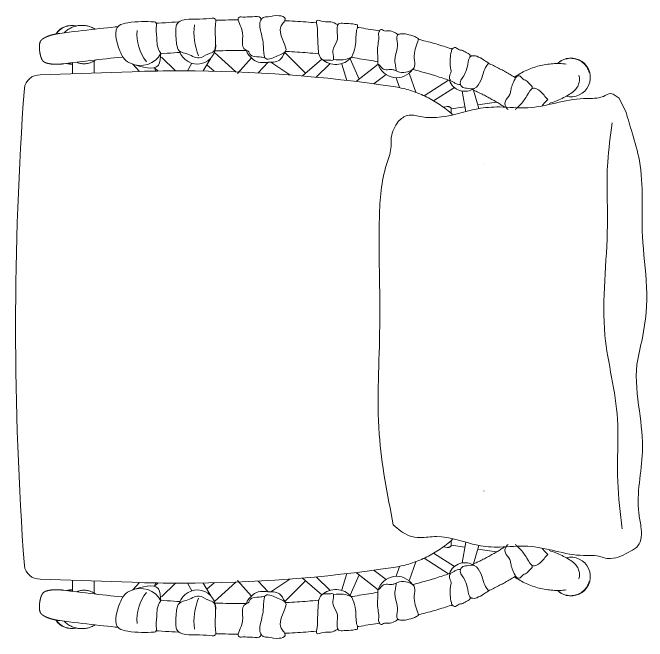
# Model space of a CAD drawing. Header units: centimetres. Extents: x 5488 to 20269, y -31398 to -19684.
# Drawn here: x 6588.7 to 6650.7, y -23483.2 to -23421.8 of the extents above; entities that cross this region are included whole.
import ezdxf

# ---------------------------------------------------------------- set-up
doc = ezdxf.new("R2010")
doc.units = ezdxf.units.CM
doc.set_wipeout_variables(frame=1)
doc.layers.add('wipeout', color=7, linetype='Continuous', true_color=0xffffff)
doc.layers.add('xxx_Auto_Tefris_Tefris', color=32, linetype='Continuous', lineweight=15)

# ---------------------------------------------------------------- blocks, each defined once
blk = doc.blocks.new('A$C3D946979')
blk.add_wipeout([(-24.741, 5.566), (-25.68, 5.564), (-25.748, 4.918), (-25.716, 3.357), (-25.716, 2.826), (-26.502, 2.438), (-27.383, 2.326), (-28.086, 2.326), (-28.311, 2.93), (-28.601, 3.809), (-29.309, 4.488), (-29.695, 5.843), (-29.452, 7.385), (-29.133, 8.266), (-29.803, 10.535), (-30.711, 24.967), (-28.803, 38.793), (-26.624, 45.419), (-24.671, 48.868), (-25.579, 50.774), (-25.942, 52.816), (-26.426, 53.969), (-26.283, 55.183), (-25.783, 55.754), (-24.943, 56.218), (-24.05, 56.254), (-22.8, 55.629), (-22.389, 55.545), (-22.478, 56.955), (-22.746, 57.74), (-22.836, 58.186), (-22.375, 59.432), (-21.814, 60.485), (-21.355, 60.967), (-20.627, 61.24), (-19.83, 61.16), (-18.464, 61.08), (-16.709, 60.967), (-14.828, 61.053), (-12.412, 61.338), (-10.698, 61.302), (-7.18, 60.909), (-4.608, 60.695), (-2.929, 60.892), (-1, 61.356), (1.239, 61.73), (3.954, 61.73), (6.829, 61.445), (9.336, 61.318), (13.658, 61.354), (16.605, 60.961), (20.927, 59.783), (22.413, 59.096), (22.842, 58.186), (22.753, 57.74), (22.485, 56.955), (22.395, 55.545), (22.806, 55.629), (24.056, 56.254), (24.949, 56.218), (25.789, 55.754), (26.289, 55.183), (26.432, 53.969), (25.948, 52.816), (25.585, 50.774), (24.677, 48.868), (26.63, 45.419), (28.809, 38.793), (30.718, 24.967), (29.809, 10.535), (29.139, 8.266), (29.459, 7.385), (29.701, 5.843), (29.315, 4.488), (28.607, 3.809), (28.318, 2.93), (28.093, 2.326), (27.389, 2.326), (26.509, 2.438), (25.723, 2.826), (25.723, 3.357), (25.754, 4.918), (25.686, 5.564), (24.747, 5.564), (24.727, 2.259), (24.279, 1.374), (23.31, 0.855), (22.777, 0.817), (11.397, 0.204), (0.003, 0), (-11.658, 0.214), (-23.312, 0.641), (-23.838, 1.023), (-24.273, 1.374), (-24.537, 1.827), (-24.629, 2.343)]).dxf.layer = 'wipeout'
at = {"color": 0}
for p, q in [((20.959, 59.673), (22.355, 58.998)), ((22.355, 58.998), (22.748, 58.414)), ((-25.867, 46.121), (-25.776, 46.212)), ((25.873, 46.121), (25.782, 46.212)), ((-23.147, 44.758), (-21.343, 45.276)), ((23.153, 44.758), (21.349, 45.276)), ((-23.052, 43.629), (-21.033, 44.01)), ((23.058, 43.629), (21.039, 44.01)), ((-23.393, 42.895), (-22.114, 40.846)), ((23.399, 42.895), (22.12, 40.846)), ((-24.121, 42.317), (-22.591, 39.932)), ((24.128, 42.317), (22.597, 39.932)), ((-24.708, 38.491), (-22.931, 39.113)), ((24.714, 38.491), (22.938, 39.113)), ((-24.358, 37.194), (-23.386, 37.52)), ((24.364, 37.194), (23.392, 37.52)), ((-24.673, 36.205), (-23.804, 35.044)), ((24.679, 36.205), (23.81, 35.044)), ((-25.682, 35.445), (-24.028, 33.329)), ((25.688, 35.445), (24.034, 33.329)), ((-26.204, 32.683), (-24.231, 33.589)), ((26.211, 32.683), (24.238, 33.589)), ((-25.685, 31.877), (-24.095, 32.387)), ((25.691, 31.877), (24.101, 32.387)), ((-25.759, 30.732), (-24.412, 29.371)), ((25.765, 30.732), (24.419, 29.371)), ((-26.178, 29.934), (-24.533, 28.028)), ((26.184, 29.934), (24.539, 28.028)), ((-26.836, 26.298), (-24.79, 28.327)), ((26.842, 26.298), (24.796, 28.327)), ((-25.867, 24.946), (-24.631, 26.805)), ((25.873, 24.946), (24.637, 26.805)), ((-25.862, 24.696), (-24.831, 23.705)), ((25.868, 24.696), (24.837, 23.705)), ((-26.291, 23.06), (-24.783, 21.683)), ((26.297, 23.06), (24.789, 21.683)), ((-26.816, 19.43), (-24.93, 21.538)), ((26.822, 19.43), (24.936, 21.538)), ((-25.626, 18.696), (-24.995, 19.399)), ((25.632, 18.696), (25.001, 19.399)), ((-26.276, 19.087), (-25.015, 18.328)), ((26.283, 19.087), (25.021, 18.328)), ((-25.776, 17.215), (-25.029, 16.812)), ((25.782, 17.215), (25.035, 16.812)), ((-26.369, 14.252), (-25.028, 15.625)), ((26.375, 14.252), (25.035, 15.625)), ((-25.333, 13.589), (-25.011, 13.937)), ((-25.333, 13.589), (-25.006, 13.704)), ((25.339, 13.589), (25.013, 13.704)), ((25.339, 13.589), (25.017, 13.937)), ((-25.696, 11.455), (-24.969, 12.124)), ((25.702, 11.455), (24.975, 12.124))]:
    blk.add_line(p, q, dxfattribs=at)
at = {"color": 0, "linetype": 'Continuous'}
for p, q in [((-21.974, 47.01), (-21.701, 45.173)), ((21.98, 47.01), (21.707, 45.173)), ((-16.022, 45.752), (-16.023, 45.751)), ((16.028, 45.752), (16.029, 45.751)), ((-21.514, 43.919), (-21.313, 42.573)), ((21.52, 43.919), (21.319, 42.573)), ((-21.477, 41.815), (-21.533, 42.187)), ((-21.352, 42.573), (-20.866, 42.573)), ((21.358, 42.573), (20.872, 42.573)), ((21.483, 41.815), (21.539, 42.187)), ((-23.488, 36.942), (-23.488, 36.942)), ((23.495, 36.942), (23.495, 36.942)), ((-30.012, 22.393), (-30.012, 22.393)), ((30.018, 22.393), (30.018, 22.393)), ((-24.945, 11.385), (-24.945, 11.385)), ((-24.945, 11.385), (-24.631, 2.415)), ((24.951, 11.385), (24.637, 2.415)), ((24.951, 11.385), (24.951, 11.385)), ((-25.985, 7.664), (-24.815, 7.664)), ((25.991, 7.664), (24.821, 7.664)), ((-24.741, 5.564), (-25.829, 5.564)), ((-24.741, 5.564), (-25.829, 5.564)), ((24.747, 5.564), (25.835, 5.564)), ((24.747, 5.564), (25.835, 5.564)), ((-24.631, 2.415), (-24.631, 2.415)), ((24.637, 2.415), (24.637, 2.415))]:
    blk.add_line(p, q, dxfattribs=at)
for points in [[(-23.281, 50.44), (-23.267, 50.459)], [(23.287, 50.44), (23.273, 50.459)], [(-25.774, 46.21), (-25.725, 46.314), (-25.665, 46.442), (-25.604, 46.569), (-25.543, 46.695), (-25.482, 46.819), (-25.421, 46.942), (-25.359, 47.064), (-25.298, 47.184), (-25.236, 47.303), (-25.175, 47.421), (-25.113, 47.538), (-25.05, 47.654), (-24.988, 47.768), (-24.926, 47.882), (-24.863, 47.994), (-24.8, 48.106), (-24.737, 48.216), (-24.674, 48.325), (-24.611, 48.433), (-24.548, 48.54), (-24.484, 48.647), (-24.42, 48.752), (-24.356, 48.856), (-24.349, 48.868)], [(25.78, 46.21), (25.731, 46.314), (25.671, 46.442), (25.61, 46.569), (25.549, 46.695), (25.488, 46.819), (25.427, 46.942), (25.366, 47.064), (25.304, 47.184), (25.242, 47.303), (25.181, 47.421), (25.119, 47.538), (25.057, 47.654), (24.994, 47.768), (24.932, 47.882), (24.869, 47.994), (24.807, 48.106), (24.744, 48.216), (24.68, 48.325), (24.617, 48.433), (24.554, 48.54), (24.49, 48.647), (24.426, 48.752), (24.362, 48.856), (24.355, 48.868)], [(-21.488, 47.786), (-21.535, 47.714), (-21.594, 47.624), (-21.653, 47.532), (-21.712, 47.439), (-21.77, 47.346), (-21.829, 47.251), (-21.887, 47.155), (-21.945, 47.059), (-22.004, 46.961), (-22.062, 46.862), (-22.12, 46.762), (-22.178, 46.662), (-22.235, 46.56), (-22.293, 46.456), (-22.351, 46.352), (-22.408, 46.247)], [(21.494, 47.786), (21.541, 47.714), (21.6, 47.624), (21.659, 47.532), (21.718, 47.439), (21.776, 47.346), (21.835, 47.251), (21.893, 47.155), (21.952, 47.059), (22.01, 46.961), (22.068, 46.862), (22.126, 46.762), (22.184, 46.662), (22.242, 46.56), (22.299, 46.456), (22.357, 46.352), (22.414, 46.247)], [(-22.408, 46.247), (-22.465, 46.14), (-22.523, 46.032), (-22.58, 45.923), (-22.637, 45.813), (-22.694, 45.701), (-22.751, 45.588), (-22.808, 45.473), (-22.864, 45.358), (-22.921, 45.241), (-22.977, 45.122), (-23.034, 45.002), (-23.09, 44.881), (-23.147, 44.758), (-23.201, 44.636)], [(22.414, 46.247), (22.472, 46.14), (22.529, 46.032), (22.586, 45.923), (22.643, 45.813), (22.7, 45.701), (22.757, 45.588), (22.814, 45.473), (22.87, 45.358), (22.927, 45.241), (22.984, 45.122), (23.04, 45.002), (23.096, 44.881), (23.153, 44.758), (23.208, 44.636)], [(-26.531, 44.431), (-26.5, 44.509), (-26.482, 44.556)], [(26.537, 44.431), (26.507, 44.509), (26.488, 44.556)], [(-28.117, 39.365), (-28.083, 39.5), (-28.031, 39.704), (-27.978, 39.907), (-27.925, 40.108), (-27.871, 40.308), (-27.817, 40.506), (-27.763, 40.702), (-27.708, 40.897), (-27.653, 41.089), (-27.597, 41.281), (-27.541, 41.47), (-27.485, 41.657), (-27.428, 41.843), (-27.371, 42.026), (-27.314, 42.207), (-27.257, 42.386), (-27.199, 42.563), (-27.163, 42.674)], [(-24.089, 42.409), (-24.094, 42.396), (-24.149, 42.238), (-24.204, 42.078), (-24.26, 41.916), (-24.315, 41.75), (-24.37, 41.583), (-24.425, 41.412), (-24.481, 41.239), (-24.536, 41.063), (-24.591, 40.885), (-24.645, 40.705), (-24.7, 40.522), (-24.754, 40.337), (-24.808, 40.149), (-24.862, 39.96), (-24.915, 39.769), (-24.968, 39.576), (-25.021, 39.381), (-25.073, 39.184), (-25.125, 38.986), (-25.169, 38.813)], [(24.095, 42.409), (24.1, 42.396), (24.155, 42.238), (24.211, 42.078), (24.266, 41.916), (24.321, 41.75), (24.376, 41.583), (24.432, 41.412), (24.487, 41.239), (24.542, 41.063), (24.597, 40.885), (24.652, 40.705), (24.706, 40.522), (24.76, 40.337), (24.814, 40.149), (24.868, 39.96), (24.921, 39.769), (24.974, 39.576), (25.027, 39.381), (25.079, 39.184), (25.131, 38.986), (25.175, 38.813)], [(28.123, 39.365), (28.089, 39.5), (28.037, 39.704), (27.984, 39.907), (27.931, 40.108), (27.878, 40.308), (27.824, 40.506), (27.769, 40.702), (27.714, 40.897), (27.659, 41.089), (27.603, 41.281), (27.548, 41.47), (27.491, 41.657), (27.435, 41.843), (27.378, 42.026), (27.321, 42.207), (27.263, 42.386), (27.206, 42.563), (27.169, 42.674)], [(-29.274, 33.408), (-29.255, 33.543), (-29.221, 33.777), (-29.186, 34.01), (-29.15, 34.242), (-29.113, 34.473), (-29.076, 34.703), (-29.038, 34.932), (-29, 35.159), (-28.96, 35.386), (-28.929, 35.56)], [(-25.917, 35.394), (-25.955, 35.188), (-25.994, 34.967), (-26.033, 34.744), (-26.072, 34.521), (-26.109, 34.296), (-26.146, 34.071), (-26.182, 33.844), (-26.218, 33.616), (-26.252, 33.387), (-26.286, 33.156), (-26.32, 32.925), (-26.336, 32.808)], [(25.923, 35.394), (25.961, 35.188), (26, 34.967), (26.039, 34.744), (26.078, 34.521), (26.115, 34.296), (26.152, 34.071), (26.188, 33.844), (26.224, 33.616), (26.258, 33.387), (26.292, 33.156), (26.326, 32.925), (26.342, 32.808)], [(29.281, 33.408), (29.261, 33.543), (29.227, 33.777), (29.192, 34.01), (29.156, 34.242), (29.12, 34.473), (29.082, 34.703), (29.044, 34.932), (29.006, 35.159), (28.966, 35.386), (28.936, 35.56)], [(-29.925, 26.292), (-29.915, 26.508), (-29.902, 26.776), (-29.888, 27.043), (-29.873, 27.308), (-29.858, 27.573), (-29.841, 27.835), (-29.824, 28.097), (-29.806, 28.357), (-29.788, 28.616), (-29.768, 28.874), (-29.748, 29.131), (-29.727, 29.386), (-29.726, 29.405)], [(-26.701, 29.627), (-26.707, 29.557), (-26.729, 29.307), (-26.751, 29.056), (-26.771, 28.803), (-26.791, 28.549), (-26.81, 28.294), (-26.828, 28.037), (-26.845, 27.78), (-26.861, 27.52), (-26.877, 27.26), (-26.892, 26.998), (-26.906, 26.734), (-26.919, 26.47), (-26.924, 26.379)], [(26.707, 29.627), (26.713, 29.557), (26.735, 29.307), (26.757, 29.056), (26.777, 28.803), (26.797, 28.549), (26.816, 28.294), (26.834, 28.037), (26.851, 27.78), (26.868, 27.52), (26.883, 27.26), (26.898, 26.998), (26.912, 26.734), (26.926, 26.47), (26.93, 26.379)], [(29.931, 26.292), (29.921, 26.508), (29.908, 26.776), (29.894, 27.043), (29.879, 27.308), (29.864, 27.573), (29.847, 27.835), (29.83, 28.097), (29.813, 28.357), (29.794, 28.616), (29.774, 28.874), (29.754, 29.131), (29.733, 29.386), (29.732, 29.405)], [(-27.017, 22.588), (-27.018, 22.389)], [(-27.018, 22.389), (-27.018, 22.226), (-27.017, 21.95), (-27.016, 21.672), (-27.014, 21.392), (-27.011, 21.111), (-27.007, 20.828), (-27.002, 20.544), (-26.997, 20.258), (-26.99, 19.97), (-26.983, 19.681), (-26.975, 19.4)], [(27.024, 22.389), (27.024, 22.226), (27.023, 21.95), (27.022, 21.672), (27.02, 21.392), (27.017, 21.111), (27.013, 20.828), (27.008, 20.544), (27.003, 20.258), (26.997, 19.97), (26.989, 19.681), (26.982, 19.4)], [(27.024, 22.588), (27.024, 22.389)], [(-29.975, 19.556), (-29.976, 19.616), (-29.984, 19.913), (-29.99, 20.208), (-29.996, 20.501), (-30, 20.793), (-30.004, 21.083), (-30.007, 21.371), (-30.01, 21.658), (-30.01, 21.751)], [(29.981, 19.556), (29.982, 19.616), (29.99, 19.913), (29.996, 20.208), (30.002, 20.501), (30.007, 20.793), (30.011, 21.083), (30.014, 21.371), (30.016, 21.658), (30.016, 21.751)], [(-29.674, 13.756), (-29.69, 13.974), (-29.714, 14.305), (-29.737, 14.634), (-29.759, 14.961), (-29.78, 15.284), (-29.8, 15.606), (-29.819, 15.926), (-29.821, 15.964)], [(-26.829, 16.077), (-26.829, 16.077), (-26.81, 15.765), (-26.791, 15.45), (-26.77, 15.133), (-26.749, 14.814), (-26.726, 14.492), (-26.704, 14.181)], [(26.835, 16.077), (26.835, 16.077), (26.816, 15.765), (26.797, 15.45), (26.776, 15.133), (26.755, 14.814), (26.732, 14.492), (26.71, 14.181)], [(29.68, 13.756), (29.696, 13.974), (29.72, 14.305), (29.743, 14.634), (29.765, 14.961), (29.786, 15.284), (29.806, 15.606), (29.825, 15.926), (29.827, 15.964)], [(-28.688, 4.307), (-28.746, 4.767), (-28.803, 5.221), (-28.858, 5.668), (-28.911, 6.105), (-28.963, 6.535), (-29.012, 6.958), (-29.06, 7.374), (-29.107, 7.783), (-29.151, 8.186), (-29.195, 8.583), (-29.237, 8.973), (-29.277, 9.358), (-29.316, 9.738), (-29.343, 10.002)], [(-26.383, 10.49), (-26.373, 10.386), (-26.336, 10.019), (-26.297, 9.646), (-26.257, 9.268), (-26.216, 8.885), (-26.174, 8.496), (-26.13, 8.1), (-26.084, 7.699), (-26.037, 7.291), (-25.988, 6.875), (-25.938, 6.453), (-25.885, 6.023), (-25.831, 5.585), (-25.776, 5.139), (-25.72, 4.697)], [(26.389, 10.49), (26.379, 10.386), (26.342, 10.019), (26.303, 9.646), (26.264, 9.268), (26.222, 8.885), (26.18, 8.496), (26.136, 8.1), (26.09, 7.699), (26.043, 7.291), (25.994, 6.875), (25.944, 6.453), (25.892, 6.023), (25.838, 5.585), (25.782, 5.139), (25.726, 4.697)], [(28.694, 4.307), (28.752, 4.767), (28.809, 5.221), (28.864, 5.668), (28.917, 6.105), (28.969, 6.535), (29.018, 6.958), (29.066, 7.374), (29.113, 7.783), (29.158, 8.186), (29.201, 8.583), (29.243, 8.973), (29.283, 9.358), (29.322, 9.738), (29.349, 10.002)], [(-25.72, 4.697), (-25.715, 4.657), (-25.71, 4.615), (-25.705, 4.573), (-25.701, 4.53), (-25.697, 4.488), (-25.693, 4.445), (-25.69, 4.403), (-25.687, 4.36), (-25.684, 4.318), (-25.681, 4.275), (-25.679, 4.233), (-25.677, 4.192), (-25.676, 4.15), (-25.675, 4.109), (-25.674, 4.069), (-25.673, 4.029), (-25.673, 3.99), (-25.673, 3.974)], [(25.726, 4.697), (25.721, 4.657), (25.716, 4.615), (25.711, 4.573), (25.707, 4.53), (25.703, 4.488), (25.699, 4.445), (25.696, 4.403), (25.693, 4.36), (25.69, 4.318), (25.688, 4.275), (25.685, 4.233), (25.684, 4.192), (25.682, 4.15), (25.681, 4.109), (25.68, 4.069), (25.68, 4.029), (25.679, 3.99), (25.679, 3.974)], [(-28.024, 2.509), (-28.027, 2.512), (-28.031, 2.516), (-28.035, 2.519), (-28.039, 2.523), (-28.043, 2.527), (-28.046, 2.53), (-28.05, 2.534), (-28.054, 2.539), (-28.059, 2.543), (-28.063, 2.547), (-28.067, 2.552), (-28.071, 2.556), (-28.076, 2.561), (-28.08, 2.566), (-28.084, 2.571), (-28.089, 2.576), (-28.093, 2.581), (-28.098, 2.587), (-28.103, 2.592), (-28.107, 2.598), (-28.112, 2.604), (-28.117, 2.61), (-28.122, 2.616), (-28.127, 2.622), (-28.132, 2.628), (-28.137, 2.635), (-28.142, 2.642), (-28.147, 2.648), (-28.152, 2.655), (-28.157, 2.663), (-28.162, 2.67), (-28.167, 2.677), (-28.172, 2.685), (-28.177, 2.692), (-28.182, 2.7), (-28.188, 2.708), (-28.193, 2.716), (-28.198, 2.724), (-28.203, 2.732), (-28.208, 2.74), (-28.214, 2.749), (-28.219, 2.758), (-28.224, 2.766), (-28.229, 2.775), (-28.235, 2.784), (-28.24, 2.794), (-28.245, 2.803), (-28.251, 2.812), (-28.256, 2.822), (-28.261, 2.832), (-28.266, 2.842), (-28.272, 2.852), (-28.277, 2.862), (-28.282, 2.872), (-28.288, 2.882), (-28.293, 2.893), (-28.298, 2.903), (-28.304, 2.914), (-28.309, 2.925), (-28.314, 2.936), (-28.319, 2.947), (-28.325, 2.958), (-28.33, 2.969), (-28.335, 2.981), (-28.34, 2.992), (-28.345, 3.004), (-28.351, 3.015), (-28.356, 3.027), (-28.361, 3.039), (-28.366, 3.051), (-28.371, 3.063), (-28.376, 3.076), (-28.381, 3.088), (-28.386, 3.1), (-28.392, 3.113), (-28.397, 3.126), (-28.402, 3.138), (-28.407, 3.151), (-28.412, 3.164), (-28.417, 3.178), (-28.422, 3.191), (-28.427, 3.204), (-28.432, 3.218), (-28.436, 3.232), (-28.441, 3.245), (-28.446, 3.259), (-28.451, 3.273), (-28.456, 3.288), (-28.461, 3.302), (-28.466, 3.316), (-28.471, 3.331), (-28.476, 3.346), (-28.481, 3.361), (-28.485, 3.376), (-28.49, 3.391), (-28.495, 3.406), (-28.5, 3.422), (-28.505, 3.438), (-28.509, 3.454), (-28.514, 3.47), (-28.519, 3.486), (-28.524, 3.502), (-28.528, 3.519), (-28.533, 3.535), (-28.538, 3.552), (-28.542, 3.569), (-28.547, 3.587), (-28.552, 3.604), (-28.556, 3.622), (-28.561, 3.64), (-28.565, 3.658), (-28.57, 3.676), (-28.574, 3.694), (-28.579, 3.713), (-28.583, 3.732), (-28.588, 3.751), (-28.592, 3.77), (-28.597, 3.789), (-28.601, 3.809), (-28.606, 3.829), (-28.61, 3.849), (-28.614, 3.87), (-28.619, 3.89), (-28.623, 3.911), (-28.627, 3.932), (-28.631, 3.954), (-28.635, 3.975), (-28.639, 3.997), (-28.643, 4.02), (-28.648, 4.042), (-28.651, 4.065), (-28.655, 4.088), (-28.659, 4.111), (-28.663, 4.135), (-28.667, 4.159), (-28.671, 4.183), (-28.674, 4.208), (-28.678, 4.232), (-28.681, 4.258), (-28.685, 4.283), (-28.688, 4.307)], [(-25.673, 3.974), (-25.673, 3.957), (-25.673, 3.939), (-25.674, 3.92), (-25.674, 3.902), (-25.674, 3.885), (-25.674, 3.867), (-25.675, 3.85), (-25.675, 3.833), (-25.676, 3.817), (-25.676, 3.8), (-25.677, 3.784), (-25.678, 3.768), (-25.678, 3.752), (-25.679, 3.736), (-25.68, 3.721), (-25.681, 3.705), (-25.682, 3.69), (-25.683, 3.675), (-25.684, 3.66), (-25.685, 3.645), (-25.686, 3.63), (-25.687, 3.616), (-25.688, 3.601), (-25.689, 3.587), (-25.691, 3.572), (-25.692, 3.558), (-25.693, 3.544), (-25.695, 3.53), (-25.696, 3.516), (-25.697, 3.502), (-25.699, 3.488), (-25.701, 3.475), (-25.702, 3.461), (-25.704, 3.448), (-25.705, 3.434), (-25.707, 3.421), (-25.709, 3.408), (-25.711, 3.395), (-25.713, 3.382), (-25.714, 3.369), (-25.716, 3.357), (-25.718, 3.344), (-25.72, 3.332), (-25.722, 3.319), (-25.724, 3.307), (-25.727, 3.295), (-25.729, 3.283), (-25.731, 3.271), (-25.733, 3.259), (-25.735, 3.247), (-25.738, 3.236), (-25.74, 3.224), (-25.742, 3.213), (-25.745, 3.202), (-25.747, 3.191), (-25.75, 3.18), (-25.752, 3.169), (-25.755, 3.158), (-25.757, 3.147), (-25.76, 3.137), (-25.763, 3.126), (-25.765, 3.116), (-25.768, 3.106), (-25.771, 3.096), (-25.773, 3.086), (-25.776, 3.076), (-25.779, 3.066), (-25.782, 3.057), (-25.784, 3.048), (-25.787, 3.038), (-25.79, 3.029), (-25.793, 3.02), (-25.796, 3.012), (-25.799, 3.003), (-25.802, 2.994), (-25.805, 2.986), (-25.808, 2.978), (-25.81, 2.969), (-25.813, 2.961), (-25.816, 2.953), (-25.819, 2.946), (-25.822, 2.938), (-25.826, 2.931), (-25.829, 2.923), (-25.832, 2.916), (-25.835, 2.909), (-25.838, 2.902), (-25.841, 2.895), (-25.844, 2.889), (-25.847, 2.882), (-25.849, 2.876), (-25.852, 2.87), (-25.855, 2.864), (-25.858, 2.858), (-25.861, 2.852), (-25.864, 2.847), (-25.867, 2.841), (-25.87, 2.836), (-25.872, 2.831), (-25.875, 2.826), (-25.878, 2.821), (-25.881, 2.816), (-25.883, 2.812), (-25.886, 2.807), (-25.889, 2.803), (-25.891, 2.799), (-25.894, 2.794), (-25.896, 2.79), (-25.899, 2.786), (-25.901, 2.782), (-25.904, 2.778), (-25.907, 2.775), (-25.909, 2.771), (-25.912, 2.767), (-25.914, 2.764), (-25.917, 2.76), (-25.919, 2.757), (-25.922, 2.753), (-25.924, 2.75), (-25.927, 2.747), (-25.929, 2.743), (-25.932, 2.74), (-25.934, 2.737), (-25.937, 2.734), (-25.939, 2.73), (-25.942, 2.727), (-25.945, 2.724), (-25.947, 2.721), (-25.95, 2.718), (-25.953, 2.715), (-25.955, 2.712), (-25.958, 2.708), (-25.961, 2.705), (-25.964, 2.702), (-25.967, 2.699), (-25.97, 2.696), (-25.973, 2.693), (-25.976, 2.69), (-25.979, 2.687), (-25.982, 2.683), (-25.986, 2.68), (-25.989, 2.677), (-25.992, 2.674), (-25.996, 2.671), (-25.999, 2.668), (-26.003, 2.664), (-26.006, 2.661), (-26.01, 2.658), (-26.014, 2.655), (-26.018, 2.652), (-26.021, 2.649), (-26.025, 2.646), (-26.029, 2.643), (-26.033, 2.64), (-26.037, 2.637), (-26.041, 2.634), (-26.045, 2.631), (-26.049, 2.628), (-26.054, 2.625), (-26.058, 2.622), (-26.062, 2.619), (-26.067, 2.616), (-26.071, 2.613), (-26.076, 2.61), (-26.08, 2.607), (-26.085, 2.604), (-26.09, 2.601), (-26.095, 2.598), (-26.1, 2.595), (-26.105, 2.592), (-26.11, 2.589), (-26.115, 2.586), (-26.121, 2.583), (-26.126, 2.579), (-26.132, 2.576), (-26.137, 2.573), (-26.143, 2.57), (-26.149, 2.567), (-26.155, 2.564), (-26.162, 2.561), (-26.168, 2.558), (-26.175, 2.554), (-26.181, 2.551), (-26.188, 2.548), (-26.195, 2.545), (-26.202, 2.541), (-26.21, 2.538), (-26.218, 2.535), (-26.226, 2.531), (-26.234, 2.528), (-26.243, 2.524), (-26.251, 2.52), (-26.26, 2.517), (-26.27, 2.513), (-26.279, 2.509), (-26.288, 2.506), (-26.298, 2.502), (-26.307, 2.499), (-26.317, 2.495)], [(25.679, 3.974), (25.679, 3.957), (25.68, 3.939), (25.68, 3.92), (25.68, 3.902), (25.68, 3.885), (25.681, 3.867), (25.681, 3.85), (25.681, 3.833), (25.682, 3.817), (25.683, 3.8), (25.683, 3.784), (25.684, 3.768), (25.685, 3.752), (25.685, 3.736), (25.686, 3.721), (25.687, 3.705), (25.688, 3.69), (25.689, 3.675), (25.69, 3.66), (25.691, 3.645), (25.692, 3.63), (25.693, 3.616), (25.694, 3.601), (25.695, 3.587), (25.697, 3.572), (25.698, 3.558), (25.699, 3.544), (25.701, 3.53), (25.702, 3.516), (25.704, 3.502), (25.705, 3.488), (25.707, 3.475), (25.708, 3.461), (25.71, 3.448), (25.712, 3.434), (25.713, 3.421), (25.715, 3.408), (25.717, 3.395), (25.719, 3.382), (25.721, 3.369), (25.723, 3.357), (25.725, 3.344), (25.727, 3.332), (25.729, 3.319), (25.731, 3.307), (25.733, 3.295), (25.735, 3.283), (25.737, 3.271), (25.739, 3.259), (25.742, 3.247), (25.744, 3.236), (25.746, 3.224), (25.749, 3.213), (25.751, 3.202), (25.753, 3.191), (25.756, 3.18), (25.758, 3.169), (25.761, 3.158), (25.763, 3.147), (25.766, 3.137), (25.769, 3.126), (25.771, 3.116), (25.774, 3.106), (25.777, 3.096), (25.779, 3.086), (25.782, 3.076), (25.785, 3.066), (25.788, 3.057), (25.791, 3.048), (25.793, 3.038), (25.796, 3.029), (25.799, 3.02), (25.802, 3.012), (25.805, 3.003), (25.808, 2.994), (25.811, 2.986), (25.814, 2.978), (25.817, 2.969), (25.82, 2.961), (25.823, 2.953), (25.826, 2.946), (25.829, 2.938), (25.832, 2.931), (25.835, 2.923), (25.838, 2.916), (25.841, 2.909), (25.844, 2.902), (25.847, 2.895), (25.85, 2.889), (25.853, 2.882), (25.856, 2.876), (25.859, 2.87), (25.861, 2.864), (25.864, 2.858), (25.867, 2.852), (25.87, 2.847), (25.873, 2.841), (25.876, 2.836), (25.879, 2.831), (25.881, 2.826), (25.884, 2.821), (25.887, 2.816), (25.889, 2.812), (25.892, 2.807), (25.895, 2.803), (25.897, 2.799), (25.9, 2.794), (25.902, 2.79), (25.905, 2.786), (25.908, 2.782), (25.91, 2.778), (25.913, 2.775), (25.915, 2.771), (25.918, 2.767), (25.92, 2.764), (25.923, 2.76), (25.925, 2.757), (25.928, 2.753), (25.93, 2.75), (25.933, 2.747), (25.935, 2.743), (25.938, 2.74), (25.94, 2.737), (25.943, 2.734), (25.945, 2.73), (25.948, 2.727), (25.951, 2.724), (25.953, 2.721), (25.956, 2.718), (25.959, 2.715), (25.962, 2.712), (25.964, 2.708), (25.967, 2.705), (25.97, 2.702), (25.973, 2.699), (25.976, 2.696), (25.979, 2.693), (25.982, 2.69), (25.985, 2.687), (25.988, 2.683), (25.992, 2.68), (25.995, 2.677), (25.998, 2.674), (26.002, 2.671), (26.005, 2.668), (26.009, 2.664), (26.013, 2.661), (26.016, 2.658), (26.02, 2.655), (26.024, 2.652), (26.027, 2.649), (26.031, 2.646), (26.035, 2.643), (26.039, 2.64), (26.043, 2.637), (26.047, 2.634), (26.051, 2.631), (26.056, 2.628), (26.06, 2.625), (26.064, 2.622), (26.068, 2.619), (26.073, 2.616), (26.077, 2.613), (26.082, 2.61), (26.086, 2.607), (26.091, 2.604), (26.096, 2.601), (26.101, 2.598), (26.106, 2.595), (26.111, 2.592), (26.116, 2.589), (26.121, 2.586), (26.127, 2.583), (26.132, 2.579), (26.138, 2.576), (26.144, 2.573), (26.149, 2.57), (26.155, 2.567), (26.162, 2.564), (26.168, 2.561), (26.174, 2.558), (26.181, 2.554), (26.187, 2.551), (26.194, 2.548), (26.201, 2.545), (26.209, 2.541), (26.216, 2.538), (26.224, 2.535), (26.232, 2.531), (26.24, 2.528), (26.249, 2.524), (26.258, 2.52), (26.267, 2.517), (26.276, 2.513), (26.285, 2.509), (26.294, 2.506), (26.304, 2.502), (26.313, 2.499), (26.323, 2.495)], [(28.03, 2.509), (28.034, 2.512), (28.037, 2.516), (28.041, 2.519), (28.045, 2.523), (28.049, 2.527), (28.053, 2.53), (28.057, 2.534), (28.061, 2.539), (28.065, 2.543), (28.069, 2.547), (28.073, 2.552), (28.077, 2.556), (28.082, 2.561), (28.086, 2.566), (28.091, 2.571), (28.095, 2.576), (28.1, 2.581), (28.104, 2.587), (28.109, 2.592), (28.114, 2.598), (28.118, 2.604), (28.123, 2.61), (28.128, 2.616), (28.133, 2.622), (28.138, 2.628), (28.143, 2.635), (28.148, 2.642), (28.153, 2.648), (28.158, 2.655), (28.163, 2.663), (28.168, 2.67), (28.173, 2.677), (28.178, 2.685), (28.183, 2.692), (28.189, 2.7), (28.194, 2.708), (28.199, 2.716), (28.204, 2.724), (28.209, 2.732), (28.214, 2.74), (28.22, 2.749), (28.225, 2.758), (28.23, 2.766), (28.235, 2.775), (28.241, 2.784), (28.246, 2.794), (28.251, 2.803), (28.257, 2.812), (28.262, 2.822), (28.267, 2.832), (28.273, 2.842), (28.278, 2.852), (28.283, 2.862), (28.289, 2.872), (28.294, 2.882), (28.299, 2.893), (28.304, 2.903), (28.31, 2.914), (28.315, 2.925), (28.32, 2.936), (28.325, 2.947), (28.331, 2.958), (28.336, 2.969), (28.341, 2.981), (28.346, 2.992), (28.352, 3.004), (28.357, 3.015), (28.362, 3.027), (28.367, 3.039), (28.372, 3.051), (28.377, 3.063), (28.382, 3.076), (28.388, 3.088), (28.393, 3.1), (28.398, 3.113), (28.403, 3.126), (28.408, 3.138), (28.413, 3.151), (28.418, 3.164), (28.423, 3.178), (28.428, 3.191), (28.433, 3.204), (28.438, 3.218), (28.443, 3.232), (28.448, 3.245), (28.452, 3.259), (28.457, 3.273), (28.462, 3.288), (28.467, 3.302), (28.472, 3.316), (28.477, 3.331), (28.482, 3.346), (28.487, 3.361), (28.491, 3.376), (28.496, 3.391), (28.501, 3.406), (28.506, 3.422), (28.511, 3.438), (28.515, 3.454), (28.52, 3.47), (28.525, 3.486), (28.53, 3.502), (28.534, 3.519), (28.539, 3.535), (28.544, 3.552), (28.548, 3.569), (28.553, 3.587), (28.558, 3.604), (28.562, 3.622), (28.567, 3.64), (28.572, 3.658), (28.576, 3.676), (28.581, 3.694), (28.585, 3.713), (28.59, 3.732), (28.594, 3.751), (28.599, 3.77), (28.603, 3.789), (28.607, 3.809), (28.612, 3.829), (28.616, 3.849), (28.62, 3.87), (28.625, 3.89), (28.629, 3.911), (28.633, 3.932), (28.637, 3.954), (28.641, 3.975), (28.646, 3.997), (28.65, 4.02), (28.654, 4.042), (28.658, 4.065), (28.662, 4.088), (28.665, 4.111), (28.669, 4.135), (28.673, 4.159), (28.677, 4.183), (28.68, 4.208), (28.684, 4.232), (28.687, 4.258), (28.691, 4.283), (28.694, 4.307)], [(-26.317, 2.495), (-26.326, 2.492), (-26.336, 2.489), (-26.346, 2.485), (-26.356, 2.482), (-26.365, 2.479), (-26.375, 2.475), (-26.385, 2.472), (-26.395, 2.469), (-26.405, 2.466), (-26.415, 2.463), (-26.425, 2.46), (-26.435, 2.457), (-26.446, 2.454), (-26.456, 2.451), (-26.466, 2.448), (-26.476, 2.445), (-26.487, 2.442), (-26.497, 2.439), (-26.508, 2.436), (-26.518, 2.434), (-26.529, 2.431), (-26.539, 2.428), (-26.55, 2.426), (-26.56, 2.423), (-26.571, 2.42), (-26.582, 2.418), (-26.593, 2.415), (-26.603, 2.413), (-26.614, 2.41), (-26.625, 2.408), (-26.636, 2.406), (-26.647, 2.403), (-26.658, 2.401), (-26.669, 2.399), (-26.68, 2.396), (-26.691, 2.394), (-26.702, 2.392), (-26.713, 2.39), (-26.724, 2.388), (-26.736, 2.385), (-26.747, 2.383), (-26.758, 2.381), (-26.769, 2.379), (-26.781, 2.377), (-26.792, 2.375), (-26.803, 2.374), (-26.815, 2.372), (-26.826, 2.37), (-26.837, 2.368), (-26.849, 2.366), (-26.86, 2.365), (-26.872, 2.363), (-26.883, 2.361), (-26.894, 2.36), (-26.906, 2.358), (-26.917, 2.356), (-26.929, 2.355), (-26.94, 2.353), (-26.952, 2.352), (-26.963, 2.351), (-26.974, 2.349), (-26.986, 2.348), (-26.997, 2.347), (-27.009, 2.345), (-27.02, 2.344), (-27.032, 2.343), (-27.043, 2.342), (-27.054, 2.341), (-27.066, 2.34), (-27.077, 2.339), (-27.089, 2.338), (-27.1, 2.337), (-27.111, 2.336), (-27.123, 2.335), (-27.134, 2.334), (-27.145, 2.333), (-27.157, 2.332), (-27.168, 2.332), (-27.179, 2.331), (-27.191, 2.33), (-27.202, 2.33), (-27.213, 2.329), (-27.224, 2.329), (-27.235, 2.328), (-27.246, 2.328), (-27.257, 2.327), (-27.269, 2.327), (-27.28, 2.327), (-27.291, 2.326), (-27.302, 2.326), (-27.312, 2.326), (-27.323, 2.326), (-27.334, 2.326), (-27.345, 2.326), (-27.356, 2.326), (-27.367, 2.326), (-27.378, 2.326), (-27.388, 2.326), (-27.399, 2.326), (-27.41, 2.326), (-27.42, 2.326), (-27.431, 2.327), (-27.441, 2.327), (-27.452, 2.328), (-27.462, 2.328), (-27.473, 2.328), (-27.483, 2.329), (-27.494, 2.33), (-27.504, 2.33), (-27.514, 2.331), (-27.525, 2.332), (-27.535, 2.332), (-27.546, 2.333), (-27.556, 2.334), (-27.566, 2.335), (-27.577, 2.336), (-27.587, 2.337), (-27.597, 2.338), (-27.607, 2.34), (-27.617, 2.341), (-27.627, 2.342), (-27.636, 2.344), (-27.646, 2.345), (-27.655, 2.347), (-27.665, 2.348), (-27.674, 2.35), (-27.682, 2.351), (-27.691, 2.353), (-27.699, 2.354), (-27.707, 2.356), (-27.714, 2.357), (-27.722, 2.359), (-27.729, 2.361), (-27.736, 2.362), (-27.743, 2.364), (-27.75, 2.366), (-27.757, 2.367), (-27.763, 2.369), (-27.769, 2.371), (-27.776, 2.373), (-27.782, 2.374), (-27.788, 2.376), (-27.794, 2.378), (-27.799, 2.38), (-27.805, 2.382), (-27.81, 2.383), (-27.816, 2.385), (-27.821, 2.387), (-27.826, 2.389), (-27.832, 2.391), (-27.837, 2.393), (-27.842, 2.395), (-27.847, 2.397), (-27.852, 2.399), (-27.856, 2.401), (-27.861, 2.403), (-27.866, 2.405), (-27.871, 2.407), (-27.875, 2.409), (-27.88, 2.411), (-27.884, 2.413), (-27.889, 2.416), (-27.893, 2.418), (-27.897, 2.42), (-27.901, 2.422), (-27.906, 2.424), (-27.91, 2.427), (-27.914, 2.429), (-27.918, 2.431), (-27.922, 2.433), (-27.925, 2.436), (-27.929, 2.438), (-27.933, 2.44), (-27.936, 2.442), (-27.94, 2.445), (-27.944, 2.447), (-27.947, 2.449), (-27.951, 2.452), (-27.954, 2.454), (-27.958, 2.456), (-27.961, 2.459), (-27.965, 2.461), (-27.968, 2.464), (-27.971, 2.466), (-27.975, 2.469), (-27.978, 2.471), (-27.982, 2.474), (-27.985, 2.476), (-27.989, 2.479), (-27.992, 2.482), (-27.995, 2.485), (-27.999, 2.487), (-28.002, 2.49), (-28.006, 2.493), (-28.009, 2.496), (-28.013, 2.499), (-28.017, 2.502), (-28.02, 2.506), (-28.024, 2.509)], [(26.323, 2.495), (26.333, 2.492), (26.342, 2.489), (26.352, 2.485), (26.362, 2.482), (26.372, 2.479), (26.381, 2.475), (26.391, 2.472), (26.401, 2.469), (26.411, 2.466), (26.421, 2.463), (26.431, 2.46), (26.442, 2.457), (26.452, 2.454), (26.462, 2.451), (26.472, 2.448), (26.483, 2.445), (26.493, 2.442), (26.503, 2.439), (26.514, 2.436), (26.524, 2.434), (26.535, 2.431), (26.545, 2.428), (26.556, 2.426), (26.567, 2.423), (26.577, 2.42), (26.588, 2.418), (26.599, 2.415), (26.61, 2.413), (26.62, 2.41), (26.631, 2.408), (26.642, 2.406), (26.653, 2.403), (26.664, 2.401), (26.675, 2.399), (26.686, 2.396), (26.697, 2.394), (26.708, 2.392), (26.719, 2.39), (26.731, 2.388), (26.742, 2.385), (26.753, 2.383), (26.764, 2.381), (26.776, 2.379), (26.787, 2.377), (26.798, 2.375), (26.809, 2.374), (26.821, 2.372), (26.832, 2.37), (26.843, 2.368), (26.855, 2.366), (26.866, 2.365), (26.878, 2.363), (26.889, 2.361), (26.9, 2.36), (26.912, 2.358), (26.923, 2.356), (26.935, 2.355), (26.946, 2.353), (26.958, 2.352), (26.969, 2.351), (26.981, 2.349), (26.992, 2.348), (27.003, 2.347), (27.015, 2.345), (27.026, 2.344), (27.038, 2.343), (27.049, 2.342), (27.061, 2.341), (27.072, 2.34), (27.083, 2.339), (27.095, 2.338), (27.106, 2.337), (27.118, 2.336), (27.129, 2.335), (27.14, 2.334), (27.152, 2.333), (27.163, 2.332), (27.174, 2.332), (27.185, 2.331), (27.197, 2.33), (27.208, 2.33), (27.219, 2.329), (27.23, 2.329), (27.241, 2.328), (27.253, 2.328), (27.264, 2.327), (27.275, 2.327), (27.286, 2.327), (27.297, 2.326), (27.308, 2.326), (27.319, 2.326), (27.33, 2.326), (27.34, 2.326), (27.351, 2.326), (27.362, 2.326), (27.373, 2.326), (27.384, 2.326), (27.394, 2.326), (27.405, 2.326), (27.416, 2.326), (27.426, 2.326), (27.437, 2.327), (27.447, 2.327), (27.458, 2.328), (27.468, 2.328), (27.479, 2.328), (27.489, 2.329), (27.5, 2.33), (27.51, 2.33), (27.521, 2.331), (27.531, 2.332), (27.541, 2.332), (27.552, 2.333), (27.562, 2.334), (27.572, 2.335), (27.583, 2.336), (27.593, 2.337), (27.603, 2.338), (27.613, 2.34), (27.623, 2.341), (27.633, 2.342), (27.643, 2.344), (27.652, 2.345), (27.662, 2.347), (27.671, 2.348), (27.68, 2.35), (27.689, 2.351), (27.697, 2.353), (27.705, 2.354), (27.713, 2.356), (27.721, 2.357), (27.728, 2.359), (27.735, 2.361), (27.742, 2.362), (27.749, 2.364), (27.756, 2.366), (27.763, 2.367), (27.769, 2.369), (27.776, 2.371), (27.782, 2.373), (27.788, 2.374), (27.794, 2.376), (27.8, 2.378), (27.805, 2.38), (27.811, 2.382), (27.817, 2.383), (27.822, 2.385), (27.827, 2.387), (27.833, 2.389), (27.838, 2.391), (27.843, 2.393), (27.848, 2.395), (27.853, 2.397), (27.858, 2.399), (27.863, 2.401), (27.867, 2.403), (27.872, 2.405), (27.877, 2.407), (27.881, 2.409), (27.886, 2.411), (27.89, 2.413), (27.895, 2.416), (27.899, 2.418), (27.903, 2.42), (27.908, 2.422), (27.912, 2.424), (27.916, 2.427), (27.92, 2.429), (27.924, 2.431), (27.928, 2.433), (27.932, 2.436), (27.935, 2.438), (27.939, 2.44), (27.943, 2.442), (27.946, 2.445), (27.95, 2.447), (27.953, 2.449), (27.957, 2.452), (27.96, 2.454), (27.964, 2.456), (27.967, 2.459), (27.971, 2.461), (27.974, 2.464), (27.978, 2.466), (27.981, 2.469), (27.984, 2.471), (27.988, 2.474), (27.991, 2.476), (27.995, 2.479), (27.998, 2.482), (28.002, 2.485), (28.005, 2.487), (28.009, 2.49), (28.012, 2.493), (28.016, 2.496), (28.019, 2.499), (28.023, 2.502), (28.026, 2.506), (28.03, 2.509)]]:
    blk.add_lwpolyline(points, dxfattribs=at)
for centre, radius, start, end in [((-24.383, 54.275), 1.896, 345.78894, 224.21087), ((24.389, 54.275), 1.896, 315.78913, 194.21106), ((114.511, 16.258), 139.541, 171.47588, 179.99998), ((-114.505, 16.258), 139.541, 0.00002, 8.52412), ((114.51, 16.258), 139.539, 180, 182.00122), ((-114.503, 16.258), 139.539, 357.99878, 360), ((-27.575, 5.496), 1.896, 166.1181, 236.40585), ((27.581, 5.496), 1.896, 303.59415, 13.8819), ((-27.573, 5.505), 1.876, 345.01391, 1.77606), ((-27.575, 5.496), 1.896, 343.81557, 2.03219), ((27.581, 5.496), 1.896, 177.96781, 196.18443), ((27.579, 5.505), 1.876, 178.22394, 194.98609), ((-25.818, 4.685), 0.0996, 359.93103, 7.2593), ((25.825, 4.685), 0.0996, 172.7407, 180.06897)]:
    blk.add_arc(centre, radius, start, end, dxfattribs=at)
at = {"color": 0}
for centre, radius, start, end in [((-24.62, 43.911), 1.593, 289.47231, 35.00544), ((24.626, 43.911), 1.593, 144.99456, 250.52769), ((-26.246, 37.251), 1.889, 287.63359, 54.71468), ((26.252, 37.251), 1.889, 125.28532, 252.36641), ((-27.65, 31.295), 2.004, 317.25452, 49.02526), ((27.656, 31.295), 2.004, 130.97474, 222.74548), ((-29.871, 19.267), 0.307, 76.54984, 190.98573), ((-27.503, 17.756), 1.81, 287.36087, 98.41718), ((27.509, 17.756), 1.81, 81.58282, 252.63913), ((29.877, 19.267), 0.307, 349.01427, 103.45016), ((-28.805, 23.745), 6.311, 263.41176, 291.46137), ((28.811, 23.745), 6.311, 248.53863, 276.58824), ((-29.554, 13.517), 0.266, 72.1329, 172.71193), ((-27.814, 12.208), 2.264, 334.47471, 62.07072), ((27.82, 12.208), 2.264, 117.92928, 205.52529), ((29.561, 13.517), 0.266, 7.28807, 107.8671), ((-28.6, 16.2), 4.337, 265.103, 308.06332), ((28.606, 16.2), 4.337, 231.93668, 274.897), ((-23.13, 2.343), 1.498, 177.25247, 263.3283), ((23.136, 2.343), 1.498, 276.6717, 2.74753), ((0, 318.054), 318.054, 265.79808, 274.20303)]:
    blk.add_arc(centre, radius, start, end, dxfattribs=at)
for points in [[(20.959, 59.673), (18.976, 60.258), (16.254, 60.966), (8.872, 61.261), (3.912, 61.674), (-1.049, 61.261), (-3.647, 60.73), (-8.194, 60.966), (-12.21, 61.261), (-15.221, 60.966), (-18.174, 60.907), (-19.507, 61.119), (-21.388, 60.829), (-21.915, 60.089)], [(-19.324, 36.917), (-20.389, 38.473), (-20.568, 39.53), (-20.47, 41.122), (-21.321, 45.165), (-21.503, 47.291), (-21.421, 50.047), (-22.323, 55.518), (-22.45, 57.209), (-22.537, 57.463), (-22.624, 58.148), (-21.915, 60.089)], [(19.945, 58.313), (16.104, 57.868), (9.921, 57.845), (-0.821, 57.603), (-9.009, 58.828), (-13.903, 58.828), (-18.603, 59.15), (-19.735, 59.298)], [(20.096, 37.39), (20.681, 38.311), (20.574, 39.53), (20.476, 41.122), (21.328, 45.165), (21.509, 47.291), (21.427, 50.047), (22.329, 55.518), (22.456, 57.209), (22.544, 57.463), (22.821, 58.148), (22.748, 58.414)], [(-25.776, 46.212), (-25.351, 45.932), (-24.091, 45.47), (-23.315, 44.825), (-23.322, 44.103), (-23.485, 43.606), (-23.994, 43.471), (-24.409, 43.71), (-25.651, 44.19), (-26.483, 44.559), (-26.453, 45.072), (-26.092, 45.742), (-25.867, 46.121)], [(25.782, 46.212), (25.358, 45.932), (24.097, 45.47), (23.321, 44.825), (23.328, 44.103), (23.491, 43.606), (24, 43.471), (24.415, 43.71), (25.657, 44.19), (26.489, 44.559), (26.459, 45.072), (26.098, 45.742), (25.873, 46.121)], [(-26.278, 44.355), (-26.542, 44.429), (-26.762, 44.158), (-27.006, 43.709), (-27.146, 43.25), (-27.311, 42.902), (-27.252, 42.751), (-26.917, 42.587), (-26.237, 42.475), (-25.711, 42.475), (-25.33, 42.514), (-25.041, 42.559), (-24.241, 42.412), (-24.016, 42.609), (-23.883, 42.849), (-23.725, 43.164), (-23.699, 43.482)], [(26.285, 44.355), (26.549, 44.429), (26.768, 44.158), (27.012, 43.709), (27.152, 43.25), (27.317, 42.902), (27.258, 42.751), (26.923, 42.587), (26.243, 42.475), (25.717, 42.475), (25.336, 42.514), (25.047, 42.559), (24.247, 42.412), (24.022, 42.609), (23.889, 42.849), (23.731, 43.164), (23.705, 43.482)], [(-28.187, 39.371), (-28.374, 39.009), (-28.607, 38.23), (-28.643, 37.608), (-28.515, 37.317), (-27.921, 37.303), (-27.014, 37.247), (-26.117, 37.066), (-25.898, 37.074), (-25.353, 37.166), (-25.02, 37.201)], [(28.193, 39.371), (28.38, 39.009), (28.613, 38.23), (28.649, 37.608), (28.521, 37.317), (27.927, 37.303), (27.021, 37.247), (26.123, 37.066), (25.904, 37.074), (25.359, 37.166), (25.026, 37.201)], [(-28.573, 37.391), (-28.782, 37.033), (-28.954, 36.446), (-28.939, 36.043), (-29.07, 35.717), (-28.777, 35.491), (-28.59, 35.458), (-28.452, 35.491), (-27.814, 35.448), (-26.358, 35.395), (-26.103, 35.402), (-25.693, 35.438), (-25.516, 35.616), (-25.19, 35.962), (-25.148, 36.499), (-25.134, 36.897), (-25.034, 37.193)], [(-19.324, 36.917), (-10.459, 35.54), (0.096, 35.592), (10.744, 35.557), (15.887, 36.256), (17.437, 36.677), (18.532, 36.716), (20.096, 37.39)], [(28.579, 37.391), (28.788, 37.033), (28.96, 36.446), (28.945, 36.043), (29.076, 35.717), (28.783, 35.491), (28.596, 35.458), (28.458, 35.491), (27.821, 35.448), (26.364, 35.395), (26.109, 35.402), (25.699, 35.438), (25.522, 35.616), (25.196, 35.962), (25.154, 36.499), (25.14, 36.897), (25.04, 37.193)], [(-29.525, 33.404), (-29.607, 32.972), (-29.67, 32.122), (-29.607, 31.548), (-28.756, 31.442), (-27.937, 31.399), (-27, 31.006), (-26.25, 31.08), (-26.142, 31.082)], [(29.531, 33.404), (29.613, 32.972), (29.676, 32.122), (29.613, 31.548), (28.762, 31.442), (27.943, 31.399), (27.006, 31.006), (26.256, 31.08), (26.149, 31.082)], [(-26.336, 32.808), (-26.11, 32.029), (-26.142, 31.082)], [(26.342, 32.808), (26.116, 32.029), (26.149, 31.082)], [(-29.521, 31.477), (-29.818, 30.81), (-29.849, 30.105), (-29.94, 29.442), (-29.362, 29.466), (-28.522, 29.518), (-27.115, 29.583), (-26.759, 29.615), (-26.178, 29.934), (-26.079, 30.157), (-26.068, 30.71), (-26.111, 31.06), (-26.142, 31.082)], [(29.527, 31.477), (29.825, 30.81), (29.855, 30.105), (29.946, 29.442), (29.368, 29.466), (28.528, 29.518), (27.121, 29.583), (26.765, 29.615), (26.184, 29.934), (26.085, 30.157), (26.074, 30.71), (26.117, 31.06), (26.149, 31.082)], [(-29.806, 26.235), (-30.141, 26.338), (-30.42, 25.744), (-30.317, 24.695), (-30.234, 24.201), (-29.995, 23.974), (-28.842, 23.974), (-27.11, 24.241), (-26.183, 24.54), (-26.183, 24.684), (-26.636, 25.919), (-26.945, 26.392), (-27.62, 26.28), (-29.439, 25.97), (-29.806, 26.235)], [(-26.836, 26.298), (-26.083, 25.787), (-25.859, 24.486), (-25.97, 23.47), (-26.349, 23.001), (-26.791, 22.646), (-27.031, 22.554)], [(26.842, 26.298), (26.089, 25.787), (25.865, 24.486), (25.976, 23.47), (26.356, 23.001), (26.797, 22.646), (27.037, 22.554)], [(29.812, 26.235), (30.147, 26.338), (30.426, 25.744), (30.323, 24.695), (30.241, 24.201), (30.001, 23.974), (28.849, 23.974), (27.116, 24.241), (26.19, 24.54), (26.19, 24.684), (26.642, 25.919), (26.951, 26.392), (27.626, 26.28), (29.446, 25.97), (29.812, 26.235)], [(-30.014, 23.976), (-30.217, 23.933), (-30.3, 23.141), (-30.292, 22.62), (-30.272, 22.327), (-30.296, 22.054), (-30.274, 21.872), (-29.059, 22.112), (-27.08, 22.463), (-26.873, 22.799), (-26.628, 22.928), (-26.386, 23.818), (-26.309, 24.367)], [(30.021, 23.976), (30.223, 23.933), (30.306, 23.141), (30.298, 22.62), (30.278, 22.327), (30.302, 22.054), (30.28, 21.872), (29.065, 22.112), (27.086, 22.463), (26.879, 22.799), (26.634, 22.928), (26.392, 23.818), (26.315, 24.367)], [(-29.474, 13.771), (-29.121, 13.738), (-28.532, 13.775), (-26.981, 14.041), (-26.753, 14.209)], [(-26.753, 14.209), (-25.591, 13.95), (-25.771, 11.232)], [(26.76, 14.209), (25.597, 13.95), (25.777, 11.232)], [(29.481, 13.771), (29.127, 13.738), (28.538, 13.775), (26.988, 14.041), (26.76, 14.209)], [(-29.819, 13.551), (-29.736, 10.97), (-29.453, 10.117), (-26.984, 10.189), (-25.835, 11.077), (-25.771, 11.232)], [(29.825, 13.551), (29.742, 10.97), (29.459, 10.117), (26.99, 10.189), (25.841, 11.077), (25.777, 11.232)]]:
    blk.add_spline(points, degree=3, dxfattribs=at)
at = {"color": 0, "linetype": 'Continuous'}
for points, knots in [([(-24.862, 56.063), (-24.94, 56.042), (-25.056, 56.003), (-25.203, 55.937), (-25.346, 55.861), (-25.516, 55.749), (-25.669, 55.617), (-25.781, 55.499), (-25.885, 55.375), (-25.999, 55.208), (-26.109, 54.992), (-26.191, 54.763), (-26.242, 54.525), (-26.262, 54.283), (-26.252, 54.081), (-26.229, 53.922), (-26.195, 53.764), (-26.134, 53.571), (-26.048, 53.388), (-25.966, 53.249), (-25.875, 53.115), (-25.797, 53.022), (-25.742, 52.964)], [0, 0, 0, 0, 0.062629, 0.093957, 0.125282, 0.187889, 0.250474, 0.281774, 0.313067, 0.3756, 0.438102, 0.500576, 0.563024, 0.625451, 0.687862, 0.71908, 0.750297, 0.812698, 0.875105, 0.90633, 0.937559, 1, 1, 1, 1]), ([(24.868, 56.063), (24.946, 56.042), (25.062, 56.003), (25.21, 55.937), (25.353, 55.861), (25.522, 55.749), (25.675, 55.617), (25.787, 55.499), (25.891, 55.375), (26.005, 55.208), (26.115, 54.992), (26.197, 54.763), (26.248, 54.525), (26.268, 54.283), (26.258, 54.081), (26.235, 53.922), (26.201, 53.764), (26.14, 53.571), (26.055, 53.388), (25.972, 53.249), (25.881, 53.115), (25.804, 53.022), (25.748, 52.964)], [0, 0, 0, 0, 0.062629, 0.093957, 0.125282, 0.187889, 0.250474, 0.281774, 0.313067, 0.3756, 0.438102, 0.500576, 0.563024, 0.625451, 0.687862, 0.71908, 0.750297, 0.812698, 0.875105, 0.90633, 0.937559, 1, 1, 1, 1]), ([(-24.592, 55.056), (-24.521, 55.075), (-24.375, 55.103), (-24.153, 55.112), (-23.932, 55.088), (-23.717, 55.032), (-23.512, 54.945), (-23.323, 54.828), (-23.154, 54.685), (-23.056, 54.574), (-23.011, 54.516)], [0, 0, 0, 0, 0.125159, 0.250298, 0.375399, 0.500448, 0.625434, 0.750353, 0.875206, 1, 1, 1, 1]), ([(24.598, 55.056), (24.527, 55.075), (24.381, 55.103), (24.159, 55.112), (23.938, 55.088), (23.723, 55.032), (23.519, 54.945), (23.329, 54.828), (23.16, 54.685), (23.062, 54.574), (23.017, 54.516)], [0, 0, 0, 0, 0.125159, 0.250298, 0.375399, 0.500448, 0.625434, 0.750353, 0.875206, 1, 1, 1, 1]), ([(-21.851, 52.149), (-21.912, 52.368), (-22.054, 52.798), (-22.323, 53.414), (-22.64, 53.99), (-22.883, 54.347), (-23.011, 54.516)], [0, 0, 0, 0, 0.257352, 0.51168, 0.760218, 1, 1, 1, 1]), ([(21.857, 52.149), (21.918, 52.368), (22.061, 52.798), (22.329, 53.414), (22.646, 53.99), (22.889, 54.347), (23.017, 54.516)], [0, 0, 0, 0, 0.257352, 0.51168, 0.760218, 1, 1, 1, 1]), ([(-25.691, 53.798), (-25.717, 53.588), (-25.749, 53.158), (-25.736, 52.503), (-25.661, 51.836), (-25.524, 51.171), (-25.327, 50.52), (-25.073, 49.895), (-24.77, 49.308), (-24.535, 48.942), (-24.41, 48.768)], [0, 0, 0, 0, 0.11952, 0.243398, 0.370163, 0.498441, 0.626905, 0.754237, 0.879082, 1, 1, 1, 1]), ([(25.697, 53.798), (25.723, 53.588), (25.756, 53.158), (25.743, 52.503), (25.667, 51.836), (25.53, 51.171), (25.333, 50.52), (25.08, 49.895), (24.776, 49.308), (24.541, 48.942), (24.416, 48.768)], [0, 0, 0, 0, 0.11952, 0.243398, 0.370163, 0.498441, 0.626905, 0.754237, 0.879082, 1, 1, 1, 1]), ([(-20.69, 42.767), (-20.799, 42.649), (-21.073, 42.34), (-21.487, 41.816), (-21.915, 41.188), (-22.3, 40.532), (-22.638, 39.851), (-22.928, 39.148), (-23.168, 38.427), (-23.358, 37.691), (-23.451, 37.192), (-23.488, 36.942)], [0.4605728, 0.4605728, 0.4605728, 0.4605728, 0.500056, 0.5625546, 0.6250513, 0.6875463, 0.7500396, 0.8125314, 0.8750219, 0.9375114, 1, 1, 1, 1]), ([(-21.352, 42.573), (-21.356, 42.573), (-21.365, 42.571), (-21.379, 42.565), (-21.393, 42.556), (-21.408, 42.544), (-21.424, 42.528), (-21.44, 42.51), (-21.456, 42.489), (-21.478, 42.455), (-21.503, 42.407), (-21.526, 42.341), (-21.537, 42.279), (-21.537, 42.227), (-21.534, 42.201), (-21.533, 42.187)], [0, 0, 0, 0, 0.027455, 0.059357, 0.096581, 0.139393, 0.187728, 0.241361, 0.299996, 0.363318, 0.502743, 0.6574, 0.824598, 0.911693, 1, 1, 1, 1]), ([(20.696, 42.767), (20.805, 42.649), (21.079, 42.34), (21.493, 41.816), (21.922, 41.188), (22.306, 40.532), (22.644, 39.851), (22.934, 39.148), (23.174, 38.427), (23.365, 37.691), (23.457, 37.192), (23.495, 36.942)], [0.4605728, 0.4605728, 0.4605728, 0.4605728, 0.500056, 0.5625546, 0.6250513, 0.6875463, 0.7500396, 0.8125314, 0.8750219, 0.9375114, 1, 1, 1, 1]), ([(21.358, 42.573), (21.362, 42.573), (21.371, 42.571), (21.385, 42.565), (21.399, 42.556), (21.414, 42.544), (21.43, 42.528), (21.446, 42.51), (21.462, 42.489), (21.484, 42.455), (21.509, 42.407), (21.533, 42.341), (21.543, 42.279), (21.543, 42.227), (21.541, 42.201), (21.539, 42.187)], [0, 0, 0, 0, 0.027455, 0.059357, 0.096581, 0.139393, 0.187728, 0.241361, 0.299996, 0.363318, 0.502743, 0.6574, 0.824598, 0.911693, 1, 1, 1, 1]), ([(-28.744, 4.75), (-28.8, 4.801), (-28.904, 4.908), (-29.082, 5.134), (-29.256, 5.437), (-29.395, 5.822), (-29.468, 6.218), (-29.477, 6.618), (-29.423, 7.016), (-29.302, 7.405), (-29.178, 7.649), (-29.105, 7.765)], [0, 0, 0, 0, 0.06949, 0.135819, 0.263024, 0.386532, 0.508371, 0.629659, 0.75125, 0.87414, 1, 1, 1, 1]), ([(-26.101, 7.849), (-26.047, 7.772), (-25.95, 7.612), (-25.873, 7.441), (-25.84, 7.355)], [0, 0, 0, 0, 0.506004, 1, 1, 1, 1]), ([(26.107, 7.849), (26.053, 7.772), (25.956, 7.612), (25.88, 7.441), (25.847, 7.355)], [0, 0, 0, 0, 0.506004, 1, 1, 1, 1]), ([(28.75, 4.75), (28.806, 4.801), (28.91, 4.908), (29.088, 5.134), (29.262, 5.437), (29.402, 5.822), (29.475, 6.218), (29.484, 6.618), (29.429, 7.016), (29.309, 7.405), (29.184, 7.649), (29.111, 7.765)], [0, 0, 0, 0, 0.06949, 0.135819, 0.263024, 0.386532, 0.508371, 0.629659, 0.75125, 0.87414, 1, 1, 1, 1]), ([(-25.84, 7.355), (-25.821, 7.305), (-25.786, 7.197), (-25.746, 7.024), (-25.722, 6.834), (-25.719, 6.637), (-25.735, 6.441), (-25.77, 6.256), (-25.817, 6.09), (-25.855, 5.986), (-25.875, 5.939)], [0, 0, 0, 0, 0.110725, 0.234448, 0.367466, 0.505091, 0.641927, 0.772786, 0.893353, 1, 1, 1, 1]), ([(25.847, 7.355), (25.827, 7.305), (25.792, 7.197), (25.752, 7.024), (25.728, 6.834), (25.725, 6.637), (25.742, 6.441), (25.776, 6.256), (25.823, 6.09), (25.862, 5.986), (25.881, 5.939)], [0, 0, 0, 0, 0.110725, 0.234448, 0.367466, 0.505091, 0.641927, 0.772786, 0.893353, 1, 1, 1, 1]), ([(-28.631, 3.954), (-28.708, 4.006), (-28.855, 4.123), (-29.046, 4.328), (-29.205, 4.56), (-29.328, 4.813), (-29.411, 5.081), (-29.454, 5.358), (-29.455, 5.639), (-29.428, 5.824), (-29.408, 5.915)], [0, 0, 0, 0, 0.12503, 0.250049, 0.375057, 0.500055, 0.625046, 0.750031, 0.875015, 1, 1, 1, 1]), ([(28.637, 3.954), (28.714, 4.006), (28.861, 4.123), (29.053, 4.328), (29.211, 4.56), (29.334, 4.813), (29.417, 5.081), (29.46, 5.358), (29.461, 5.639), (29.434, 5.824), (29.414, 5.915)], [0, 0, 0, 0, 0.12503, 0.250049, 0.375057, 0.500055, 0.625046, 0.750031, 0.875015, 1, 1, 1, 1])]:
    blk.add_open_spline(points, degree=3, knots=knots, dxfattribs=at)
at = {"color": 0}
for points, knots in [([(-21.222, 48.846), (-21.383, 48.947), (-21.77, 49.43), (-22.602, 50.024), (-23.491, 50.433), (-23.139, 51.212), (-22.692, 51.603), (-22.357, 51.896), (-22.214, 52.02)], [41.552351, 41.552351, 41.552351, 41.552351, 46.091857, 54.293306, 63.411838, 68.559978, 76.180763, 81.857489, 81.857489, 81.857489, 81.857489]), ([(-22.214, 52.02), (-22.109, 51.882), (-21.873, 51.64), (-21.651, 51.484), (-21.606, 51.455)], [0, 0, 0, 0, 5.094929, 6.398377, 6.398377, 6.398377, 6.398377]), ([(21.228, 48.846), (21.389, 48.947), (21.777, 49.43), (22.608, 50.024), (23.497, 50.433), (23.145, 51.212), (22.699, 51.603), (22.363, 51.896), (22.22, 52.02)], [41.552351, 41.552351, 41.552351, 41.552351, 46.091857, 54.293306, 63.411838, 68.559978, 76.180763, 81.857489, 81.857489, 81.857489, 81.857489]), ([(22.22, 52.02), (22.115, 51.882), (21.879, 51.64), (21.657, 51.484), (21.612, 51.455)], [0, 0, 0, 0, 5.094929, 6.398377, 6.398377, 6.398377, 6.398377]), ([(-23.179, 50.356), (-23.258, 50.426), (-23.439, 50.584), (-23.743, 50.221), (-24.077, 49.962), (-24.231, 49.507), (-24.581, 49.309), (-24.536, 48.972), (-24.149, 48.75), (-23.684, 48.536), (-23.166, 48.385), (-22.68, 48.354), (-22.102, 47.801), (-21.688, 47.822), (-21.416, 47.95), (-21.304, 48.078), (-21.257, 48.131)], [0, 0, 0, 0, 2.746496, 6.241113, 11.362809, 16.175583, 20.030798, 21.649584, 25.390095, 32.29487, 37.56187, 41.397572, 46.803239, 50.424477, 53.419979, 55.542561, 55.542561, 55.542561, 55.542561]), ([(23.185, 50.356), (23.264, 50.426), (23.445, 50.584), (23.75, 50.221), (24.083, 49.962), (24.237, 49.507), (24.587, 49.309), (24.542, 48.972), (24.155, 48.75), (23.69, 48.536), (23.172, 48.385), (22.686, 48.354), (22.109, 47.801), (21.694, 47.822), (21.422, 47.95), (21.311, 48.078), (21.263, 48.131)], [0, 0, 0, 0, 2.746496, 6.241113, 11.362809, 16.175583, 20.030798, 21.649584, 25.390095, 32.29487, 37.56187, 41.397572, 46.803239, 50.424477, 53.419979, 55.542561, 55.542561, 55.542561, 55.542561]), ([(-28.187, 39.371), (-27.984, 39.365), (-27.63, 39.192), (-26.328, 38.787), (-25.42, 39.216), (-25.02, 38.585), (-24.837, 38.087), (-24.848, 37.526), (-24.998, 37.243), (-25.02, 37.201)], [1.050482, 1.050482, 1.050482, 1.050482, 7.34568, 12.86522, 26.455956, 28.443099, 34.411146, 42.591209, 44.018444, 44.018444, 44.018444, 44.018444]), ([(28.193, 39.371), (27.991, 39.365), (27.636, 39.192), (26.334, 38.787), (25.426, 39.216), (25.027, 38.585), (24.843, 38.087), (24.854, 37.526), (25.004, 37.243), (25.026, 37.201)], [1.050482, 1.050482, 1.050482, 1.050482, 7.34568, 12.86522, 26.455956, 28.443099, 34.411146, 42.591209, 44.018444, 44.018444, 44.018444, 44.018444]), ([(-29.525, 33.404), (-29.35, 33.456), (-28.773, 33.203), (-27.828, 33.335), (-26.806, 33.035), (-26.44, 32.859), (-26.336, 32.808)], [4.032515, 4.032515, 4.032515, 4.032515, 9.867757, 23.081327, 31.715125, 35.162726, 35.162726, 35.162726, 35.162726]), ([(29.531, 33.404), (29.357, 33.456), (28.779, 33.203), (27.834, 33.335), (26.812, 33.035), (26.446, 32.859), (26.342, 32.808)], [4.032515, 4.032515, 4.032515, 4.032515, 9.867757, 23.081327, 31.715125, 35.162726, 35.162726, 35.162726, 35.162726]), ([(-30.172, 19.209), (-30.135, 18.872), (-30.03, 17.74), (-30.184, 15.756), (-28.926, 15.643), (-28.079, 15.68), (-26.868, 15.784), (-26.724, 16.941), (-26.011, 17.852), (-26.688, 18.7), (-26.843, 19.396), (-27.332, 19.546), (-27.784, 19.553), (-28.514, 19.506), (-29.227, 19.478), (-29.755, 19.557), (-29.808, 19.567)], [3.854023, 3.854023, 3.854023, 3.854023, 16.546227, 38.521238, 43.179211, 52.016197, 65.591116, 71.485374, 84.792764, 95.185356, 100.712243, 104.500367, 109.247904, 114.505743, 126.410231, 130.579045, 130.579045, 130.579045, 130.579045]), ([(30.178, 19.209), (30.141, 18.872), (30.036, 17.74), (30.19, 15.756), (28.932, 15.643), (28.085, 15.68), (26.874, 15.784), (26.73, 16.941), (26.017, 17.852), (26.694, 18.7), (26.85, 19.396), (27.338, 19.546), (27.79, 19.553), (28.52, 19.506), (29.233, 19.478), (29.761, 19.557), (29.814, 19.567)], [3.854023, 3.854023, 3.854023, 3.854023, 16.546227, 38.521238, 43.179211, 52.016197, 65.591116, 71.485374, 84.792764, 95.185356, 100.712243, 104.500367, 109.247904, 114.505743, 126.410231, 130.579045, 130.579045, 130.579045, 130.579045])]:
    blk.add_open_spline(points, degree=3, knots=knots, dxfattribs=at)
at = {"color": 0, "linetype": 'Continuous'}
for points in [[(-23.317, 50.464), (-23.308, 50.475), (-23.298, 50.486), (-23.289, 50.496)], [(23.323, 50.464), (23.314, 50.475), (23.304, 50.486), (23.295, 50.496)]]:
    blk.add_open_spline(points, degree=3, dxfattribs=at)

msp = doc.modelspace()

# ---------------------------------------------------------------- block references
at = {"layer": 'xxx_Auto_Tefris_Tefris', "xscale": -1, "rotation": 270}
msp.add_blockref('A$C3D946979', (6588.98, -23452.525), dxfattribs=at)

doc.saveas('drawing.dxf')
